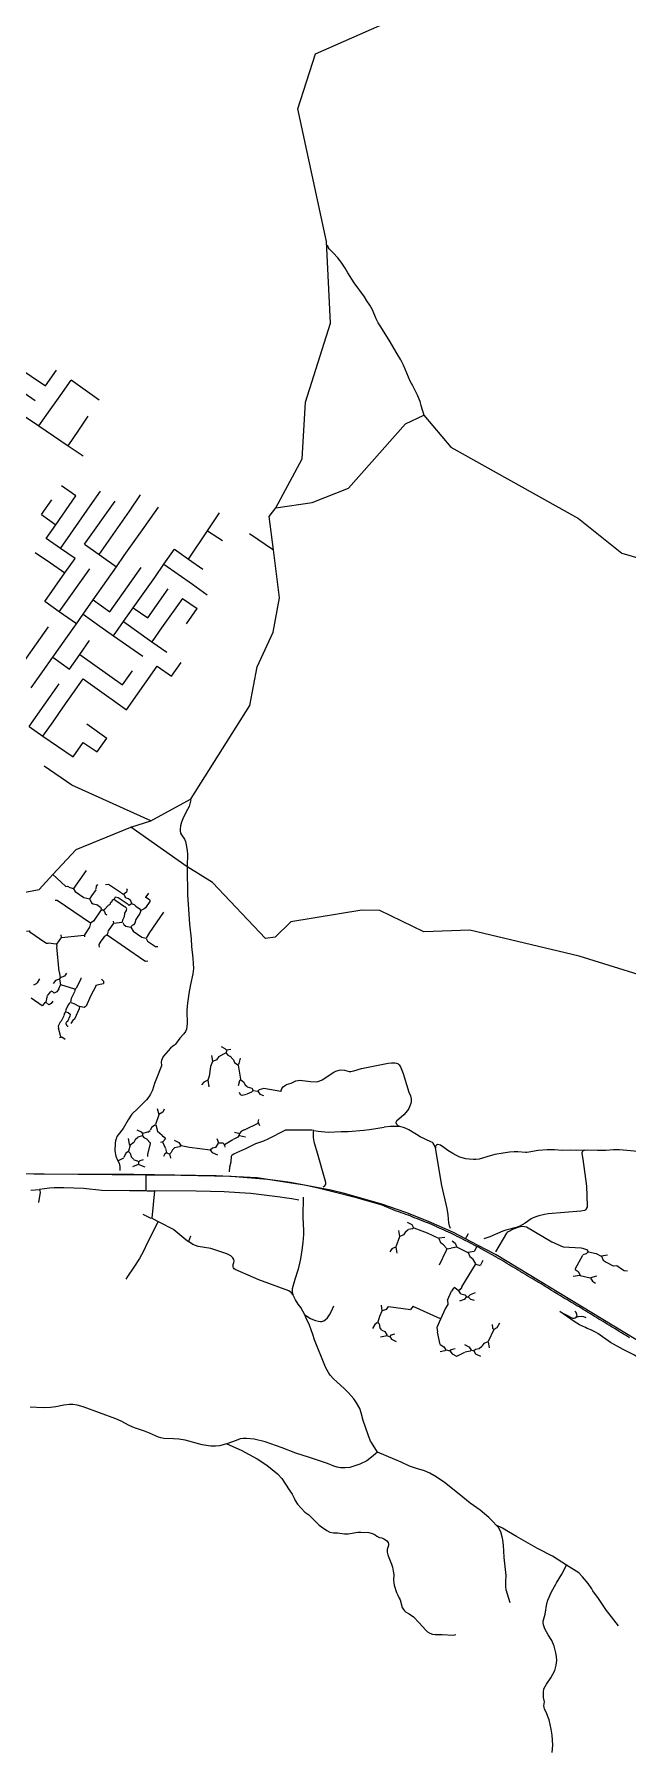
# Model space of a CAD drawing. Header units: metres. Extents: x 432891 to 477890, y 2556094 to 2581523.
# Drawn here: x 461989 to 464865, y 2564467 to 2572801 of the extents above; entities that cross this region are included whole.
import ezdxf

# ---------------------------------------------------------------- set-up
doc = ezdxf.new("R2010")
doc.units = ezdxf.units.M
for name, color, linetype in [('W10_MAIN_PIPE', 1, 'Continuous'), ('W10_PIPE_DN200', 8, 'Continuous'), ('W10_PIPE_DN250_400', 3, 'Continuous')]:
    doc.layers.add(name, color=color, linetype=linetype)

msp = doc.modelspace()

# ---------------------------------------------------------------- linework, layer by layer
at = {"layer": 'W10_MAIN_PIPE'}
for points in [[(464321.9, 2566814.3), (464321.3, 2566814.7), (464311, 2566820.9), (464300.7, 2566827.1), (464290.4, 2566833.3), (464280.2, 2566839.4), (464269.9, 2566845.6), (464259.6, 2566851.8), (464249.3, 2566858), (464239, 2566864.2), (464228.7, 2566870.4), (464223.4, 2566873.6), (464157.7, 2566909.4), (464152.7, 2566912.1), (464142, 2566917.7), (464131.4, 2566923.3), (464120.8, 2566928.9), (464110.2, 2566934.5), (464099.6, 2566940.1), (464088.9, 2566945.8), (464081.7, 2566949.4), (464071, 2566954.7), (464060.3, 2566960.1), (464049.6, 2566965.5), (464038.9, 2566970.9), (464028.1, 2566976.3), (464017.2, 2566981.8), (464008, 2566986), (463997.1, 2566990.9), (463986.2, 2566995.9), (463975.2, 2567000.9), (463964.3, 2567005.8), (463953.4, 2567010.8), (463942.4, 2567015.8), (463940.6, 2567016.6), (463929.7, 2567021.4), (463918.7, 2567026.2), (463907.7, 2567031.1), (463896.5, 2567036), (463895.9, 2567036.2), (463884.7, 2567040.5), (463873.5, 2567044.9), (463869.2, 2567046.5), (463858, 2567050.9), (463846.9, 2567055.2), (463835.9, 2567059.6), (463824.7, 2567064.1), (463813.6, 2567068.6), (463802.2, 2567073.1), (463800.9, 2567073.6), (463789.6, 2567077.6), (463786.7, 2567078.6), (463778.3, 2567081.6), (463767, 2567085.6), (463755.6, 2567089.6), (463744.3, 2567093.6), (463740.3, 2567095), (463728.9, 2567098.9), (463728.9, 2567098.9), (463676.1, 2567122.1), (463557, 2567156.1), (463429.3, 2567187.8), (463364.8, 2567204.4), (463299, 2567218.4), (463234.8, 2567229.3), (463233.9, 2567229.6), (463069.5, 2567255.4), (462870.9, 2567265), (462470.8, 2567270.7), (462382.5, 2567271.2), (461986.9, 2567272.9)], [(464507.2, 2566702.2), (464506.7, 2566702.5), (464496.5, 2566708.8), (464486.3, 2566715.1), (464476, 2566721.4), (464465.8, 2566727.6), (464455.6, 2566733.9), (464445.4, 2566740.2), (464435.1, 2566746.5), (464433.4, 2566747.5), (464423.1, 2566753.7), (464412.8, 2566759.8), (464402.6, 2566766), (464392.3, 2566772.1), (464382, 2566778.3), (464371.7, 2566784.5), (464369.6, 2566785.7), (464359.3, 2566791.9), (464349, 2566798), (464346.2, 2566799.7), (464345.7, 2566800), (464335.4, 2566806.2), (464331.6, 2566808.5), (464321.9, 2566814.3)], [(464710.9, 2566579.1), (464705.2, 2566582.6), (464695, 2566588.9), (464684.8, 2566595.1), (464674.5, 2566601.5), (464670.9, 2566603.6), (464660.6, 2566609.8), (464650.3, 2566616), (464640, 2566622.1), (464629.7, 2566628.3), (464619.4, 2566634.4), (464609.1, 2566640.6), (464598.8, 2566646.8), (464590.7, 2566651.7), (464580.4, 2566657.9), (464570.2, 2566664.1), (464559.9, 2566670.3), (464549.6, 2566676.5), (464539.3, 2566682.7), (464529.1, 2566688.9), (464518.8, 2566695.1), (464516.9, 2566696.2), (464507.2, 2566702.2)], [(464874.9, 2566479.2), (464864.6, 2566485.3), (464854.3, 2566491.5), (464845.1, 2566497.1), (464834.8, 2566503.3), (464824.6, 2566509.5), (464814.3, 2566515.7), (464804.1, 2566521.9), (464793.8, 2566528.1), (464787, 2566532.3), (464776.8, 2566538.6), (464766.6, 2566544.9), (464756.4, 2566551.2), (464746.1, 2566557.4), (464735.9, 2566563.7), (464725.7, 2566570), (464715.5, 2566576.3), (464710.9, 2566579.1)]]:
    msp.add_lwpolyline(points, dxfattribs=at)
at = {"layer": 'W10_PIPE_DN200'}
for points in [[(463160.5, 2570504.9), (463288, 2570742.7), (463303.7, 2571016.8), (463424.4, 2571399.2), (463405.3, 2571795.6), (463265.8, 2572439.4), (463352.1, 2572706.2), (463663.9, 2572843.7), (463865.8, 2572973.1), (463939.5, 2573135.2), (463879.8, 2573403.4), (463766.3, 2573654.1), (463711.2, 2573726), (463545.4, 2573821.3), (463402, 2574030.4), (463420.6, 2574112.5), (463600.8, 2574364.6), (463654.6, 2574548.8), (463575.6, 2574663.9)], [(463876.9, 2570958.2), (463868.5, 2570983.4), (463864.9, 2571001.1), (463859.6, 2571020.4), (463846.4, 2571051.3), (463824.1, 2571095.5), (463811.7, 2571118), (463779.4, 2571195.5), (463765.1, 2571221.7), (463748.7, 2571251.6), (463708.8, 2571318.3), (463666.2, 2571387.6), (463656.4, 2571401.4), (463646.3, 2571421.2), (463628.1, 2571464.6), (463616.2, 2571487.4), (463600.3, 2571508.8), (463588.9, 2571527), (463540.2, 2571596.3), (463509, 2571644.8), (463496.1, 2571667.5), (463476.7, 2571696.1), (463459.8, 2571716.5), (463437.1, 2571741.6), (463418.8, 2571760.1), (463413.2, 2571768.1), (463410.1, 2571778.9)], [(461830.8, 2571239.4), (462043.9, 2571096.1)], [(461783.1, 2571170.1), (461993.8, 2571024.5)], [(462043.9, 2571096.1), (462097.4, 2571172.7)], [(462114.1, 2571047.8), (462167.4, 2571123.1)], [(462303.8, 2571026.4), (462167.4, 2571123.1)], [(462066.2, 2570980.1), (462114.1, 2571047.8)], [(462010.7, 2570901.8), (462066.2, 2570980.1)], [(463878.1, 2570954.4), (463876.9, 2570958.2)], [(461941, 2570949), (462010.7, 2570901.8)], [(462010.7, 2570901.8), (462152.6, 2570805.6)], [(462152.6, 2570805.6), (462204.2, 2570881)], [(462204.2, 2570881), (462250.9, 2570949.1)], [(463160.5, 2570504.9), (463335.7, 2570530.5), (463512.3, 2570599.1), (463788.5, 2570911.1), (463878.1, 2570954.4)], [(463878.1, 2570954.4), (464007.6, 2570798.4), (464626.7, 2570453.1), (464837, 2570284.8), (464975.9, 2570243.5), (465037.5, 2570324.9), (465110.7, 2570332.9)], [(462152.6, 2570805.6), (462225.2, 2570756.4)], [(462023.4, 2570472.6), (462073.3, 2570543.9)], [(462093.6, 2570422.6), (462191, 2570562.5)], [(462191, 2570562.5), (462120.7, 2570611.6)], [(462260.3, 2570514.2), (462310.3, 2570585.7)], [(462449.8, 2570488.9), (462504.3, 2570567.2)], [(462023.4, 2570472.6), (462093.6, 2570422.6)], [(462163.8, 2570376), (462260.3, 2570514.2)], [(462232.7, 2570327.3), (462380.8, 2570536.7)], [(462302.9, 2570277.7), (462449.8, 2570488.9)], [(462521, 2570408.6), (462591.2, 2570508.3)], [(462828.6, 2570393.1), (462886.7, 2570480.5)], [(463147.9, 2570301.2), (463127, 2570462.6), (463160.5, 2570504.9)], [(462047.2, 2570355.8), (462093.6, 2570422.6)], [(462116.1, 2570307.8), (462163.8, 2570376)], [(462425.3, 2570272.5), (462521, 2570408.6)], [(462736.9, 2570255.3), (462828.6, 2570393.1)], [(462828.6, 2570393.1), (462901.7, 2570345.1)], [(463032.6, 2570380.3), (463147.9, 2570301.2)], [(462116.1, 2570307.8), (462047.2, 2570355.8)], [(462186.6, 2570258.6), (462116.1, 2570307.8)], [(462232.7, 2570327.3), (462302.9, 2570277.7)], [(462617.6, 2570230.9), (462668.8, 2570303.7)], [(462668.8, 2570303.7), (462736.9, 2570255.3)], [(462745.5, 2569092), (462748.8, 2569093.8), (463033.7, 2569545.5), (463069.9, 2569733.8), (463146.4, 2569900.6), (463178.2, 2570067.6), (463147.9, 2570301.2)], [(461993.2, 2570288.4), (462067.9, 2570237.1)], [(462067.9, 2570237.1), (462137.8, 2570189.2)], [(462109.3, 2570000.5), (462258.1, 2570208.8)], [(462137.8, 2570189.2), (462186.6, 2570258.6)], [(462302.9, 2570277.7), (462387.1, 2570218.2)], [(462340.2, 2570151.5), (462387.1, 2570218.2)], [(462355.6, 2570000.1), (462506.5, 2570214.6)], [(462387.1, 2570218.2), (462425.3, 2570272.5)], [(462572.8, 2570167.2), (462617.6, 2570230.9)], [(462617.6, 2570230.9), (462686.7, 2570182)], [(462736.9, 2570255.3), (462805.8, 2570206.4)], [(462039.6, 2570049.4), (462137.8, 2570189.2)], [(462274.4, 2570058.1), (462340.2, 2570151.5)], [(462468.9, 2570019.5), (462572.8, 2570167.2)], [(462686.7, 2570182), (462755.4, 2570133.4)], [(462755.4, 2570133.4), (462826.4, 2570083.1)], [(462109.3, 2570000.5), (462039.6, 2570049.4)], [(462225.3, 2569988.3), (462274.4, 2570058.1)], [(462274.4, 2570058.1), (462355.6, 2570000.1)], [(462538.7, 2569970.3), (462637.3, 2570111.4)], [(462707.2, 2570064), (462606.4, 2569922.7)], [(462707.2, 2570064), (462779, 2570015.4)], [(462192.8, 2569942.1), (462109.3, 2570000.5)], [(462225.3, 2569988.3), (462307, 2569931.1)], [(462421.9, 2569952.7), (462468.9, 2570019.5)], [(462468.9, 2570019.5), (462538.7, 2569970.3)], [(462727.5, 2569941.7), (462779, 2570015.4)], [(461892, 2569690.5), (462058, 2569926.9)], [(462307, 2569931.1), (462373.7, 2569884.3)], [(462373.7, 2569884.3), (462421.9, 2569952.7)], [(462373.7, 2569884.3), (462514.8, 2569785.5)], [(462421.9, 2569952.7), (462558.4, 2569855.2)], [(462606.4, 2569922.7), (462558.4, 2569855.2)], [(462159.8, 2569721.8), (462210, 2569793.3)], [(462210, 2569793.3), (462257.2, 2569860.4)], [(462210, 2569793.3), (462417.1, 2569645.9)], [(462558.4, 2569855.2), (462630.8, 2569803.5)], [(462078.6, 2569779.8), (462159.8, 2569721.8)], [(462417.1, 2569645.9), (462464.6, 2569713.8)], [(462436.6, 2569524), (462585.1, 2569736.2)], [(462585.1, 2569736.2), (462654.2, 2569687.8)], [(462654.2, 2569687.8), (462700.2, 2569753.9)], [(461963.6, 2569443), (462110.2, 2569651.3)], [(462176.5, 2569603.9), (462226.1, 2569674.4)], [(462226.1, 2569674.4), (462338.5, 2569594.1)], [(462129.2, 2569536.8), (462176.5, 2569603.9)], [(462338.5, 2569594.1), (462366.7, 2569574)], [(462366.7, 2569574), (462436.6, 2569524)], [(462030.8, 2569396.9), (462079.9, 2569466.6)], [(462079.9, 2569466.6), (462129.2, 2569536.8)], [(462243.5, 2569456.4), (462341.3, 2569387.7)], [(461963.6, 2569443), (462030.8, 2569396.9)], [(462030.8, 2569396.9), (462102.1, 2569347.9)], [(462225.7, 2569366.8), (462294, 2569320.1), (462341.3, 2569387.7)], [(462102.1, 2569347.9), (462177, 2569296.5), (462225.7, 2569366.8)], [(462554.1, 2568986.6), (462171.5, 2569158.6), (462036.5, 2569252)], [(462554.1, 2568986.6), (462745.5, 2569092)], [(462747.4, 2569088.5), (462739, 2569055.4), (462723.8, 2569026.2), (462709.7, 2568996.4), (462703.3, 2568979.8), (462697.8, 2568962), (462695.4, 2568945.1), (462695.5, 2568937.1), (462698.5, 2568926.2), (462702.2, 2568917.8), (462716.4, 2568897.2), (462721.5, 2568886.5), (462725.9, 2568870.5), (462729.9, 2568842.7), (462731.2, 2568823.4), (462730.7, 2568768.3)], [(462745.5, 2569092), (462747.4, 2569088.5)], [(462457.1, 2568955.2), (462554.1, 2568986.6)], [(462078.8, 2568725.4), (462140, 2568668.8)], [(462239.7, 2568746.1), (462179.7, 2568658.1)], [(462730.7, 2568758.7), (462731.5, 2568625.7), (462734.2, 2568581.3), (462741.9, 2568484.7), (462748.8, 2568413.8), (462751.4, 2568376.4), (462757.5, 2568319.9), (462759.5, 2568294.6), (462760.2, 2568269.4), (462759.8, 2568257.5), (462757.5, 2568243.8), (462745.8, 2568192.7), (462737.5, 2568148.7), (462729.3, 2568088.4), (462728.5, 2568065.1), (462729.9, 2568003.5), (462729, 2567988.7), (462726.3, 2567975.5), (462722.3, 2567965.2), (462714.4, 2567953.3), (462694.8, 2567932), (462672.9, 2567902.4), (462668.6, 2567898.4), (462660.6, 2567893.9), (462649.8, 2567883.8), (462615.9, 2567845.2), (462612.6, 2567839.6), (462605.7, 2567824), (462604.4, 2567817.7), (462605.4, 2567797.2), (462577.9, 2567728.3), (462571.7, 2567712.5), (462561.6, 2567680), (462551.6, 2567660.4), (462543.6, 2567647.6), (462533.2, 2567632.8), (462486.7, 2567586.6), (462466.9, 2567569), (462462.1, 2567563.6), (462443.7, 2567536.1), (462420, 2567494.1), (462395.9, 2567463.8), (462389.9, 2567455.5), (462387.3, 2567449.5), (462382.6, 2567434.2), (462381, 2567422.3), (462380, 2567386.3), (462384.5, 2567359.5), (462391.8, 2567340.4), (462393.7, 2567336.8)], [(462732.8, 2568762.1), (462730.7, 2568758.7)], [(462140.7, 2568668.1), (462150.7, 2568669.1), (462160.7, 2568662.1), (462178.7, 2568658.1)], [(462179.7, 2568657.1), (462187.7, 2568643.1), (462228.7, 2568615.1), (462257.7, 2568608.1)], [(462286.7, 2568652.1), (462265.7, 2568623.1), (462258.7, 2568609.1)], [(462294.7, 2568678.1), (462289.7, 2568670.1), (462286.7, 2568654.1)], [(462334.7, 2568678.1), (462348.7, 2568679.1), (462411.7, 2568637.1)], [(462412.7, 2568636.1), (462416.7, 2568632.1), (462422.7, 2568631.1)], [(462439.7, 2568653.1), (462435.7, 2568640.1), (462423.7, 2568631.1)], [(462423.7, 2568630.1), (462429.7, 2568616.1), (462433.7, 2568612.1), (462444.7, 2568609.1)], [(462436.7, 2568656.1), (462439.7, 2568653.1)], [(462542.7, 2568636.1), (462529.7, 2568617.1)], [(462089.7, 2568601.1), (462099.7, 2568601.1), (462260.7, 2568491.1)], [(462258.7, 2568607.1), (462266.7, 2568589.1), (462273.7, 2568584.1), (462290.7, 2568580.1)], [(462313.7, 2568555.1), (462276.7, 2568499.1), (462262.7, 2568491.1)], [(462292.7, 2568580.1), (462309.7, 2568567.1), (462314.7, 2568556.1)], [(462315.7, 2568555.1), (462320.7, 2568555.1)], [(462321.7, 2568554.1), (462324.6, 2568551.1)], [(462324.6, 2568551.1), (462329.7, 2568546.1), (462332.7, 2568537.1), (462340.7, 2568530.1)], [(462325.3, 2568551.8), (462330.9, 2568557.4)], [(462353.7, 2568578.1), (462346.7, 2568575.1), (462331.7, 2568558.1)], [(462362.7, 2568591.1), (462356.7, 2568587.1), (462354.7, 2568579.1)], [(462376.7, 2568607.1), (462365.7, 2568600.1), (462363.7, 2568592.1)], [(462380.7, 2568616.1), (462376.7, 2568607.1)], [(462376.7, 2568607.1), (462383.7, 2568599.1), (462425.7, 2568570.1), (462428.7, 2568570.1), (462436.7, 2568562.1)], [(462381.7, 2568617.1), (462395.7, 2568615.1), (462438.7, 2568586.1), (462448.7, 2568576.1)], [(462436.7, 2568561.1), (462434.7, 2568551.1), (462426.7, 2568539.1), (462424.7, 2568521.1), (462416.7, 2568505.1), (462415.7, 2568496.1)], [(462445.7, 2568609.1), (462453.7, 2568603.1), (462461.7, 2568584.1)], [(462460.7, 2568583.1), (462449.7, 2568576.1)], [(462462.7, 2568583.1), (462473.7, 2568581.1), (462480.7, 2568572.1), (462497.7, 2568561.1), (462504.7, 2568552.1)], [(462504.7, 2568552.1), (462500.7, 2568537.1), (462480.7, 2568508.1)], [(462548.7, 2568603.1), (462548.7, 2568595.1), (462527.7, 2568564.1), (462521.7, 2568559.1), (462504.7, 2568552.1)], [(462530.5, 2568614.5), (462529.7, 2568617.1)], [(462547.8, 2568603.6), (462530.5, 2568614.5)], [(462615.7, 2568543.1), (462547.7, 2568445.1), (462530.7, 2568417.1)], [(462261.7, 2568490.1), (462256.7, 2568470.1), (462231.7, 2568434.1), (462231.9, 2568431.3)], [(462373.7, 2568490.1), (462346.7, 2568452.1), (462342.7, 2568434.1)], [(462371.7, 2568500.1), (462373.7, 2568490.1)], [(462374.7, 2568490.2), (462413.7, 2568495)], [(462415.7, 2568496.1), (462413.7, 2568495)], [(462418.7, 2568493.1), (462422.7, 2568483.1), (462432.7, 2568475.1), (462456.7, 2568471.1)], [(462458.7, 2568474.1), (462457.7, 2568471.1)], [(462457.7, 2568471.1), (462467.7, 2568451.1), (462509.7, 2568422.1), (462529.7, 2568417.1)], [(462480.7, 2568507.1), (462476.7, 2568490.1), (462469.7, 2568481.1), (462463.7, 2568479.1), (462458.7, 2568474.1)], [(461950.7, 2568451.1), (461963.7, 2568452.1), (461966.7, 2568448.1), (462039.7, 2568398.1), (462048.7, 2568393.1), (462056.7, 2568393.1)], [(462095.7, 2568388.2), (462057.7, 2568393)], [(462119.7, 2568421.1), (462096.7, 2568388.1)], [(462096.7, 2568388.1), (462097.7, 2568376.1)], [(462109.5, 2568255.1), (462097.7, 2568375.1)], [(462117.7, 2568434.1), (462119.7, 2568421.1)], [(462120.7, 2568421.1), (462230.9, 2568431.2)], [(462231.9, 2568431.3), (462232.7, 2568423.1)], [(462341.7, 2568433.1), (462327.7, 2568424.1), (462311.7, 2568402.1), (462301.7, 2568386.1), (462303.7, 2568374.1)], [(462342.7, 2568433.1), (462520.7, 2568311.1), (462528.7, 2568306.1), (462539.7, 2568307.1)], [(462530.7, 2568416.1), (462537.7, 2568403.1), (462561.7, 2568386.1), (462576.7, 2568376.1), (462587.7, 2568377.1)], [(462014.7, 2568220.1), (462003.7, 2568201.1), (461998.7, 2568196.1), (461984.7, 2568189.1)], [(462110.7, 2568219.1), (462091.7, 2568211.1), (462080.7, 2568197.1)], [(462109.7, 2568254.1), (462113.7, 2568226.1)], [(462113.7, 2568224.1), (462111.7, 2568220.1)], [(462111.7, 2568218.1), (462116.7, 2568191.1)], [(462144.7, 2568247.1), (462134.7, 2568233.1), (462114.7, 2568225.1)], [(462214.7, 2568224.1), (462214.7, 2568219.1), (462192.7, 2568174.1), (462186.7, 2568169.1)], [(462314.7, 2568219.1), (462323.7, 2568208.1), (462324.7, 2568198.1)], [(462026.9, 2568089.7), (461974.5, 2568126.5)], [(462045.9, 2568107.1), (462052.5, 2568139.1)], [(462074.7, 2568160.1), (462063.7, 2568154.1), (462052.7, 2568140.1)], [(462075.7, 2568160.1), (462084.7, 2568151.1)], [(462107.7, 2568171.1), (462097.7, 2568157.1), (462085.7, 2568151.1)], [(462108.1, 2568172), (462116.3, 2568190.2)], [(462185.7, 2568169.4), (462117.6, 2568190.8)], [(462183.7, 2568157.1), (462167.7, 2568124.1), (462164.7, 2568106.1)], [(462186.7, 2568169.1), (462183.7, 2568159.1)], [(462286.7, 2568189.1), (462286.7, 2568184.1), (462261.7, 2568136.1), (462239.7, 2568087.1), (462230.7, 2568081.1), (462208.7, 2568086.1)], [(462287.6, 2568189.3), (462322.7, 2568196.9)], [(462322.7, 2568196.9), (462324.7, 2568198.1)], [(462045.7, 2568106.1), (462037.7, 2568102.1), (462027.7, 2568089.1)], [(462045.7, 2568106.1), (462059.7, 2568094.1)], [(462078.7, 2568112.1), (462070.7, 2568100.1), (462060.7, 2568094.1)], [(462132.7, 2568041.1), (462119.7, 2568014.1), (462113.7, 2568010.1), (462104.7, 2567991.1), (462106.7, 2567981.1)], [(462139.7, 2568059.1), (462134.7, 2568054.1), (462132.7, 2568042.1)], [(462163.7, 2568105.1), (462157.7, 2568101.1), (462151.7, 2568090.1), (462142.7, 2568070.1), (462140.7, 2568060.1)], [(462141.7, 2568059.1), (462153.7, 2568056.1), (462162.7, 2568049.1)], [(462162.7, 2568048.1), (462161.7, 2568038.1), (462149.7, 2568013.1), (462143.7, 2568009.1), (462142.7, 2568004.1), (462144.7, 2567995.1), (462149.7, 2567990.1), (462152.7, 2567990.1)], [(462165.7, 2568105.1), (462180.7, 2568100.1), (462207.7, 2568086.1)], [(462207.7, 2568085.1), (462206.7, 2568074.1), (462183.7, 2568025.1), (462177.7, 2568021.1), (462166.7, 2568004.1)], [(462118.4, 2567938.2), (462107, 2567980.1)], [(462110.7, 2567935.1), (462118.6, 2567937.3)], [(462118.6, 2567937.3), (462121.7, 2567938.1), (462138.7, 2567928.1)], [(462894.3, 2567891.8), (462913.3, 2567882.8), (462921.3, 2567873.8)], [(462921.3, 2567872.8), (462919.3, 2567861.8)], [(462942.3, 2567877.8), (462922.3, 2567873.8)], [(462853.3, 2567818.8), (462843.3, 2567794.8), (462837.3, 2567747.8), (462830.3, 2567727.8)], [(462848.3, 2567848.8), (462853.3, 2567820.8)], [(462883.3, 2567842.8), (462872.3, 2567827.8), (462854.3, 2567819.8)], [(462884.2, 2567843.2), (462917.4, 2567860.3)], [(462919.3, 2567859.8), (462917.4, 2567860.3)], [(462919.3, 2567859.8), (462927.3, 2567849.8), (462937.3, 2567844.8)], [(462951.5, 2567830.5), (462938, 2567844.1)], [(462952.3, 2567829.8), (462959.3, 2567814.8), (462976.3, 2567802.8)], [(462986.3, 2567835.8), (462980.3, 2567808.8), (462977.3, 2567803.8)], [(462977.3, 2567801.8), (462989.3, 2567732.8)], [(463184.9, 2567673.8), (463189, 2567688.8), (463194.7, 2567695.8), (463201.7, 2567701.5), (463212, 2567707.2), (463233.5, 2567714.5), (463257.5, 2567724.5), (463267.9, 2567727), (463276, 2567727.9), (463288.9, 2567727), (463328.6, 2567721.8), (463356.5, 2567720.9), (463365.2, 2567722.3), (463384.1, 2567730.6), (463441.5, 2567767.9), (463451.3, 2567772.2), (463466.6, 2567777.4), (463475.3, 2567778), (463492.2, 2567777.1), (463514.6, 2567770.5), (463523.2, 2567770.5), (463529.4, 2567771.6), (463537.9, 2567773.2), (463574.9, 2567784.4), (463704.4, 2567811.4), (463721.2, 2567812.8), (463736, 2567812.9), (463745.3, 2567811.6), (463749.4, 2567809.7), (463752.6, 2567807.1), (463757.7, 2567802.5), (463764.1, 2567792.7), (463777.6, 2567761.3), (463781.9, 2567745.3), (463804.8, 2567669.7), (463812.2, 2567652.2), (463815.2, 2567637.7), (463815.3, 2567626.1), (463813.8, 2567615.9), (463804.4, 2567591.3), (463797.9, 2567581), (463779.8, 2567560.4), (463744.7, 2567530.4)], [(462830.3, 2567727.8), (462810.3, 2567718.8), (462800.3, 2567705.8)], [(462830.3, 2567727.8), (462835.3, 2567696.8)], [(462988.3, 2567731.8), (462983.3, 2567725.8), (462977.3, 2567700.8)], [(462989.3, 2567731.8), (463005.3, 2567718.8), (463011.3, 2567704.8)], [(462982.3, 2567669.8), (462987.3, 2567658.8), (462995.3, 2567655.8)], [(462996.2, 2567656), (463018.3, 2567660.6)], [(463020.5, 2567696.5), (463012, 2567704.1)], [(463050.3, 2567678.8), (463041.3, 2567669.8), (463019.3, 2567660.8)], [(463021.3, 2567695.8), (463043.3, 2567689.8), (463050.3, 2567678.8)], [(463050.3, 2567678.8), (463071.3, 2567675.8)], [(463101.3, 2567687.8), (463079.3, 2567681.8), (463072.3, 2567675.8)], [(463072.3, 2567674.8), (463082.3, 2567660.8), (463099.3, 2567653.8)], [(463184.9, 2567673.8), (463102.3, 2567687.6)], [(462592.3, 2567560.8), (462577.3, 2567512.8)], [(462585.3, 2567591.8), (462592.3, 2567561.8)], [(462619.3, 2567587.8), (462611.3, 2567573.8), (462593.3, 2567561.8)], [(462485.3, 2567487.8), (462507.3, 2567477.8), (462514.3, 2567469.8)], [(462512.3, 2567458.8), (462491.3, 2567452.8)], [(462514.3, 2567469.8), (462513.3, 2567459.8)], [(462538.3, 2567475.8), (462514.3, 2567469.8)], [(462514.3, 2567458.8), (462520.3, 2567449.8), (462536.3, 2567441.8)], [(462539.1, 2567476.4), (462550.5, 2567485.1)], [(462576.3, 2567511.8), (462559.3, 2567500.8), (462551.3, 2567485.8)], [(462578.3, 2567511.8), (462586.3, 2567480.8)], [(462608.5, 2567460.4), (462587, 2567480.1)], [(462609.3, 2567459.8), (462619.3, 2567452.8), (462625.3, 2567443.8)], [(462945, 2567359.1), (462946.4, 2567362.7), (462949, 2567366.3), (462955.7, 2567371.5), (463014.5, 2567396.5), (463049.2, 2567414.5), (463063.7, 2567421.1), (463101.8, 2567434.1), (463123.2, 2567443.8), (463205.1, 2567486.6)], [(462981.3, 2567459.8), (462975.3, 2567451.8), (462952.3, 2567440.8)], [(462960.3, 2567475.8), (462978.3, 2567471.8), (462982.3, 2567467.8)], [(462983.3, 2567460.8), (462981.3, 2567459.8)], [(463006.3, 2567487.8), (462993.3, 2567481.8), (462982.3, 2567467.8)], [(462982.3, 2567467.8), (462982.3, 2567461.8)], [(462983.3, 2567460.8), (463013.3, 2567453.8)], [(463007.2, 2567488.2), (463074.5, 2567519.9)], [(463076.3, 2567537.8), (463073.3, 2567524.8), (463075.4, 2567520.3)], [(463075.4, 2567520.3), (463081.3, 2567507.8)], [(463344.4, 2567484.3), (463335, 2567485.8), (463305.5, 2567486.7), (463205.1, 2567486.6)], [(463388.7, 2567211.4), (463395.1, 2567214.7), (463400.7, 2567220.4), (463402.1, 2567224.1), (463402.1, 2567232.8), (463359.4, 2567386), (463347.5, 2567423.4), (463345.5, 2567430.3), (463342.2, 2567449.9), (463341.7, 2567457.9), (463342.6, 2567476.6), (463344.4, 2567484.3)], [(463344.4, 2567484.3), (463365.8, 2567480.9), (463413, 2567476.6), (463476.8, 2567478.9), (463510.6, 2567479.7), (463587, 2567485.8), (463614, 2567488.8), (463684.8, 2567500.1)], [(463761.3, 2567503.5), (463716.2, 2567504.3), (463684.8, 2567500.1)], [(463761.3, 2567503.5), (463753, 2567506.7), (463746.8, 2567513.1), (463743.8, 2567521.5), (463744.7, 2567530.4)], [(463933.8, 2567400.4), (463927.4, 2567415.5), (463922, 2567423.1), (463919.1, 2567425.8), (463912, 2567429.8), (463860.3, 2567453.5), (463841.2, 2567464.4), (463804.8, 2567488.1), (463783.5, 2567497.1), (463761.3, 2567503.5)], [(462445.3, 2567382.8), (462433.3, 2567373.8), (462423.3, 2567352.8)], [(462443.3, 2567445.8), (462449.3, 2567417.8), (462452.3, 2567413.8)], [(462453.3, 2567412.8), (462446.3, 2567383.8)], [(462446.3, 2567382.8), (462454.3, 2567373.8), (462458.3, 2567357.8)], [(462477.3, 2567439.8), (462471.3, 2567426.8), (462454.3, 2567413.8)], [(462478, 2567440.5), (462490.5, 2567452.1)], [(462536.9, 2567441), (462549.6, 2567426.5)], [(462550.3, 2567425.8), (462551.3, 2567421.8), (462538.3, 2567367.8), (462538.3, 2567358.8)], [(462611.3, 2567428.8), (462601.3, 2567426.8)], [(462625.3, 2567443.8), (462611.3, 2567428.8)], [(462624.9, 2567398.7), (462611.7, 2567427.9)], [(462629.3, 2567376.8), (462621.3, 2567370.8), (462615.3, 2567357.8)], [(462625.3, 2567397.8), (462629.3, 2567377.8)], [(462630.3, 2567376.8), (462643.3, 2567371.8)], [(462658.3, 2567389.8), (462652.3, 2567377.8), (462645.3, 2567371.8)], [(462659, 2567390.5), (462668.6, 2567400.1)], [(462667.3, 2567436.8), (462689.3, 2567425.8), (462699.3, 2567411.8)], [(462698.3, 2567410.8), (462692.3, 2567405.8), (462669.3, 2567400.8)], [(462700.3, 2567410.8), (462741.3, 2567402.8), (462841.3, 2567389.8)], [(462842.3, 2567388.8), (462851.3, 2567377.8), (462876.3, 2567366.8)], [(462868.3, 2567401.8), (462853.3, 2567398.8), (462843.3, 2567389.8)], [(462868.8, 2567402.6), (462881.7, 2567422.9)], [(462873.3, 2567444.8), (462882.3, 2567424.8)], [(462883.3, 2567424.8), (462905.3, 2567423.8)], [(462905.3, 2567423.8), (462910.2, 2567415.5)], [(462910.2, 2567415.5), (462911.3, 2567413.8), (462913.3, 2567403.8)], [(462911.1, 2567416.1), (462951.4, 2567440.3)], [(464658.2, 2567389.3), (464617.8, 2567387.6), (464586.7, 2567388.5), (464547.4, 2567387.3), (464510.2, 2567390.3), (464475.7, 2567390.9), (464431.8, 2567387.2), (464386.7, 2567378.8), (464376, 2567377.7), (464369.4, 2567377.6), (464332.3, 2567380.4), (464314.5, 2567380.2), (464292.1, 2567378.5), (464261.4, 2567374.4), (464222.2, 2567367.3), (464198.1, 2567361.8), (464146, 2567345.2), (464129.2, 2567343.4), (464117.4, 2567343.4), (464097.1, 2567344.8), (464080.3, 2567346.9), (464051.8, 2567355.4), (464032.8, 2567364.2), (464018.1, 2567372.7), (463994, 2567387.6), (463974.9, 2567401.6), (463957.4, 2567412.7), (463951.1, 2567415.5), (463943.8, 2567415.8), (463938, 2567413.1), (463934.3, 2567408.3), (463933.8, 2567400.4)], [(464006.4, 2567008.9), (464002.3, 2567021.4), (463998.3, 2567037.2), (463995.4, 2567075.7), (463990, 2567106.7), (463965.1, 2567217.4), (463933.8, 2567400.4)], [(464658.2, 2567389.3), (464653.6, 2567387.9), (464650.2, 2567385.8), (464645.5, 2567380.4), (464643.6, 2567375.8), (464643.3, 2567372.8), (464647.8, 2567346.1), (464665.5, 2567213.9), (464669.1, 2567118.9), (464668.3, 2567112.4), (464666.6, 2567107.7), (464662, 2567100.2), (464655.8, 2567096.7), (464637.8, 2567093), (464480.5, 2567080.9), (464461.5, 2567077.7), (464434.3, 2567070.7), (464415.7, 2567064.5), (464404.7, 2567059.7), (464397.5, 2567055.6), (464368.9, 2567034.6), (464338.9, 2567018.9)], [(464658.2, 2567389.3), (464668.5, 2567390.5), (464718.6, 2567388.3), (464759.1, 2567388.4), (464796.7, 2567392.8), (464825.9, 2567392.5), (464984.7, 2567378)], [(462393.7, 2567336.8), (462422.4, 2567352.3)], [(462393.7, 2567336.8), (462399.7, 2567325.6), (462402.6, 2567317.9), (462403.4, 2567310.1), (462403.5, 2567291.1)], [(462471.6, 2567343.5), (462458.9, 2567357)], [(462493.3, 2567318.8), (462465.3, 2567308.8)], [(462472.3, 2567342.8), (462489.3, 2567337.8), (462494.3, 2567332.8)], [(462494.3, 2567331.8), (462494.3, 2567319.8)], [(462517.3, 2567342.8), (462500.3, 2567337.8), (462495.3, 2567332.8)], [(462495.3, 2567318.8), (462524.3, 2567307.8)], [(462644.3, 2567370.8), (462649.3, 2567349.8)], [(462935, 2567283.9), (462936.4, 2567307.4), (462943.3, 2567331.9), (462945, 2567359.1)], [(462527.1, 2567191.3), (462450.6, 2567191.3), (462315.7, 2567194), (462226.8, 2567202.7), (462180.8, 2567205.4), (462132.9, 2567206.4), (462107.4, 2567206.1), (462085, 2567205.9), (462062.7, 2567204.3), (462014.9, 2567198.8)], [(462531.1, 2567191.3), (462531.9, 2567268.1)], [(463159, 2567241.4), (463119.2, 2567246.7), (462943.2, 2567261), (462619.2, 2567267.4), (462531.9, 2567268.1)], [(464079.4, 2566958.2), (464020.7, 2566989), (463899.5, 2567043.4), (463789.4, 2567086.1), (463674.5, 2567126.4), (463492.9, 2567178), (463426.2, 2567194.7), (463229.4, 2567231.9), (463159, 2567241.4)], [(464134, 2566922), (464131.4, 2566923.3), (464120.8, 2566928.9), (464110.2, 2566934.5), (464099.6, 2566940.1), (464088.9, 2566945.8), (464081.7, 2566949.4), (464071, 2566954.7), (464060.3, 2566960.1), (464049.6, 2566965.5), (464038.9, 2566970.9), (464028.1, 2566976.3), (464017.2, 2566981.8), (464008, 2566986), (463997.1, 2566990.9), (463986.2, 2566995.9), (463975.2, 2567000.9), (463964.3, 2567005.8), (463953.4, 2567010.8), (463942.4, 2567015.8), (463940.6, 2567016.6), (463929.7, 2567021.4), (463918.7, 2567026.2), (463907.7, 2567031.1), (463896.5, 2567036), (463895.9, 2567036.2), (463884.7, 2567040.5), (463873.5, 2567044.9), (463869.2, 2567046.5), (463858, 2567050.9), (463846.9, 2567055.2), (463835.9, 2567059.6), (463824.7, 2567064.1), (463813.6, 2567068.6), (463802.2, 2567073.1), (463800.9, 2567073.6), (463789.6, 2567077.6), (463786.7, 2567078.6), (463778.3, 2567081.6), (463767, 2567085.6), (463755.6, 2567089.6), (463744.3, 2567093.6), (463740.3, 2567095), (463728.9, 2567098.9), (463728.9, 2567098.9), (463676.1, 2567122.1), (463557, 2567156.1), (463429.3, 2567187.8), (463364.8, 2567204.4), (463299, 2567218.4), (463234.8, 2567229.3), (463233.9, 2567229.6), (463159, 2567241.4)], [(461972, 2567195.6), (462014.9, 2567198.8)], [(462014.9, 2567198.8), (462017.1, 2567185), (462009.9, 2567135.7)], [(462531.1, 2567191.3), (462527.1, 2567191.3)], [(462535.1, 2567191.3), (462573.3, 2567191)], [(462561.1, 2567058.5), (462573.3, 2567191)], [(463271.1, 2567147.2), (463236.7, 2567152.7), (463202.3, 2567158.3), (463180.4, 2567161.7), (463116.9, 2567169.6), (463038.3, 2567178.1), (462983.9, 2567182), (462909.9, 2567186.6), (462843.2, 2567188.3), (462773.7, 2567189.5), (462573.3, 2567191)], [(463292.1, 2567161.2), (463290.3, 2567067.8), (463292.2, 2567026.8), (463294.1, 2567002), (463294.5, 2566979.3), (463291, 2566941.8), (463286.6, 2566904.2), (463279.7, 2566861.8), (463268.8, 2566811.8), (463252.7, 2566761.6), (463239.5, 2566715.7), (463239.8, 2566701.5), (463242.3, 2566689.7)], [(462590, 2567042.6), (462536.8, 2566938.4), (462517.9, 2566898.3), (462499, 2566863.1), (462471.8, 2566820.9), (462441.4, 2566775.8), (462432.1, 2566764.1)], [(462561.1, 2567058.5), (462556.3, 2567058.2), (462552.3, 2567059.1), (462517.3, 2567076.9)], [(462561.1, 2567058.5), (462562.1, 2567057.4), (462590, 2567042.6)], [(462590, 2567042.6), (462664.8, 2567003.7), (462675.8, 2566995.8), (462724, 2566955.1), (462737.1, 2566946)], [(463796.9, 2567039.9), (463818.9, 2567027.9), (463827.9, 2567012.9)], [(462746.1, 2566971.3), (462737.1, 2566946)], [(463759.9, 2566968.9), (463740.9, 2566919.9)], [(463753.9, 2566999.9), (463759.9, 2566970.9)], [(463787.9, 2566992.9), (463778.9, 2566978.9), (463760.9, 2566969.9)], [(463788.7, 2566993.6), (463802.1, 2567004.3)], [(463826.9, 2567011.9), (463821.9, 2567007.9), (463802.9, 2567004.9)], [(463828.9, 2567011.9), (463893.9, 2566987.9), (463948.9, 2566961.9)], [(463949.9, 2566960.9), (463957.9, 2566941.9), (463971.9, 2566930.9)], [(463978.9, 2566965.9), (463950.9, 2566961.9)], [(464079.4, 2566958.2), (464085.8, 2566970.6)], [(464137.1, 2566927.9), (464079.4, 2566958.2)], [(464085.8, 2566970.6), (464094.1, 2566984.9)], [(464338.9, 2567018.9), (464324.8, 2567013.9), (464275.1, 2567000.6), (464260.7, 2566996), (464197.3, 2566968.3), (464168.2, 2566959.1)], [(464225.7, 2566895.7), (464279.5, 2566986.1), (464285.3, 2566992.4), (464293.6, 2566998.4), (464304.1, 2567003.4), (464339.8, 2567016.6)], [(464339.8, 2567016.6), (464338.9, 2567018.9)], [(464339.8, 2567016.6), (464346.1, 2567018.9), (464355, 2567020.2), (464365.5, 2567019.5), (464375.8, 2567016.7), (464497.1, 2566945.1), (464552, 2566920.9)], [(463242.3, 2566689.7), (463235.8, 2566697.8), (463223.4, 2566707.4), (463077.4, 2566760.1), (462962.7, 2566809.9), (462957.9, 2566813.4), (462954.7, 2566818), (462953.3, 2566822.2), (462953.5, 2566833.9), (462956.4, 2566844.3), (462957.2, 2566851.2), (462955.9, 2566858), (462950.9, 2566867.4), (462945.7, 2566873.3), (462941.3, 2566876.3), (462921.9, 2566885.4), (462897.6, 2566895), (462844.4, 2566912.1), (462783.5, 2566921.5), (462770.4, 2566926.1), (462757.5, 2566931.7), (462737.1, 2566946)], [(463739.9, 2566918.9), (463721.9, 2566909.9), (463711.9, 2566895.9)], [(463740.9, 2566917.9), (463745.9, 2566889.9)], [(463987.5, 2566910.2), (463987.9, 2566907.9), (463985.9, 2566902.9), (463951.9, 2566830.9)], [(463986.2, 2566914.7), (463972.6, 2566930.2)], [(463986.9, 2566913.9), (463987.5, 2566910.2)], [(463988.5, 2566910.4), (464008.9, 2566913.8)], [(464036.9, 2566917.9), (464009.9, 2566913.9)], [(464014.9, 2566948.9), (464029.9, 2566937.9), (464037.9, 2566918.9)], [(464038.9, 2566917.9), (464090.9, 2566892.9)], [(464091.9, 2566891.9), (464099.9, 2566872.9), (464112.9, 2566862.9)], [(464120.9, 2566896.9), (464092.9, 2566892.9)], [(464134, 2566922), (464121.3, 2566897.8)], [(464321.9, 2566814.3), (464321.3, 2566814.7), (464311, 2566820.9), (464300.7, 2566827.1), (464290.4, 2566833.3), (464280.2, 2566839.4), (464269.9, 2566845.6), (464259.6, 2566851.8), (464249.3, 2566858), (464239, 2566864.2), (464228.7, 2566870.4), (464223.4, 2566873.6), (464157.7, 2566909.4), (464152.7, 2566912.1), (464142, 2566917.7), (464134, 2566922)], [(465280.1, 2566243.1), (465208.1, 2566286.6), (464227.4, 2566880.6), (464137.1, 2566927.9)], [(464552, 2566920.9), (464640.7, 2566915.4)], [(464611.2, 2566811.3), (464648.2, 2566880.5)], [(464641.7, 2566915.4), (464665.7, 2566907.4), (464674.7, 2566897.4)], [(464673.7, 2566896.4), (464663.7, 2566886.4), (464648.7, 2566881.4)], [(464675.7, 2566896.4), (464712.7, 2566887.4), (464737.7, 2566875.4)], [(464767.7, 2566880.4), (464738.7, 2566875.4)], [(464738.7, 2566874.4), (464746.7, 2566855.4), (464760.7, 2566845.4)], [(464061.5, 2566725.8), (464128.3, 2566834.1)], [(464113.4, 2566862.1), (464128.3, 2566837.8)], [(464129.9, 2566835.9), (464128.3, 2566834.1)], [(464129.9, 2566835.9), (464150.9, 2566829.9)], [(464162.9, 2566853.9), (464151.9, 2566830.9)], [(464507.2, 2566702.2), (464506.7, 2566702.5), (464496.5, 2566708.8), (464486.3, 2566715.1), (464476, 2566721.4), (464465.8, 2566727.6), (464455.6, 2566733.9), (464445.4, 2566740.2), (464435.1, 2566746.5), (464433.4, 2566747.5), (464423.1, 2566753.7), (464412.8, 2566759.8), (464402.6, 2566766), (464392.3, 2566772.1), (464382, 2566778.3), (464371.7, 2566784.5), (464369.6, 2566785.7), (464359.3, 2566791.9), (464349, 2566798), (464346.2, 2566799.7), (464345.7, 2566800), (464335.4, 2566806.2), (464331.6, 2566808.5), (464321.9, 2566814.3)], [(464610.7, 2566810.4), (464624.7, 2566800.4), (464634.7, 2566782.4)], [(464761.6, 2566845), (464795.8, 2566827.9)], [(464796.7, 2566827.4), (464813.7, 2566829.4), (464839.7, 2566809.4), (464848.7, 2566805.4), (464864.7, 2566803.4)], [(464026.9, 2566722.9), (464020.9, 2566718.9), (464011.9, 2566705.9)], [(464027.9, 2566722.9), (464045.9, 2566708.9)], [(464060.9, 2566724.9), (464052.9, 2566712.9), (464046.9, 2566708.9)], [(464056.4, 2566692.8), (464047.5, 2566707.1)], [(464633.7, 2566781.4), (464601.7, 2566776.4)], [(464635.7, 2566781.4), (464683.7, 2566769.4)], [(464684.7, 2566768.4), (464694.7, 2566753.4), (464708.7, 2566744.4)], [(464714.7, 2566777.4), (464685.7, 2566769.4)], [(463299.8, 2566590.6), (463281, 2566625.3), (463268.3, 2566642.3), (463255.6, 2566662.4), (463242.3, 2566689.7)], [(463299.8, 2566590.6), (463327.7, 2566572.5), (463338.9, 2566567.4), (463351.6, 2566563), (463367.5, 2566559.2), (463376.6, 2566557.7), (463383.4, 2566557.7), (463392, 2566561.5), (463399, 2566566), (463409.8, 2566575.5), (463419.8, 2566590.3), (463429.5, 2566607.9), (463441.6, 2566634.5)], [(463669.9, 2566637.9), (463673.9, 2566609.9)], [(463704.9, 2566630.9), (463694.9, 2566616.9), (463674.9, 2566608.9)], [(463705.9, 2566630.8), (463811.9, 2566616.1)], [(463824.9, 2566631.9), (463812.9, 2566615.9)], [(463958, 2566570.4), (463825.8, 2566631.5)], [(463991.9, 2566660.9), (463993.9, 2566639.9), (463982.9, 2566621.9), (463958.9, 2566570)], [(463992.3, 2566661.8), (464011.5, 2566705)], [(464084.9, 2566676.9), (464072.9, 2566664.9), (464050.9, 2566656.9)], [(464056.9, 2566691.9), (464075.9, 2566686.9), (464084.9, 2566677.9)], [(464085.9, 2566676.9), (464091.9, 2566676.9)], [(464126.9, 2566696.9), (464101.9, 2566687.9), (464092.9, 2566677.9)], [(464092.9, 2566676.9), (464102.9, 2566666.9), (464120.9, 2566661.9)], [(464710.9, 2566579.1), (464705.2, 2566582.6), (464695, 2566588.9), (464684.8, 2566595.1), (464674.5, 2566601.5), (464670.9, 2566603.6), (464660.6, 2566609.8), (464650.3, 2566616), (464640, 2566622.1), (464629.7, 2566628.3), (464619.4, 2566634.4), (464609.1, 2566640.6), (464598.8, 2566646.8), (464590.7, 2566651.7), (464580.4, 2566657.9), (464570.2, 2566664.1), (464559.9, 2566670.3), (464549.6, 2566676.5), (464539.3, 2566682.7), (464529.1, 2566688.9), (464518.8, 2566695.1), (464516.9, 2566696.2), (464507.2, 2566702.2)], [(463652.3, 2565925), (463623.2, 2565970.9), (463619.4, 2565978.1), (463606.7, 2566007.6), (463584, 2566078.6), (463574.2, 2566115), (463567.2, 2566136.6), (463551.7, 2566163.3), (463537.9, 2566182.4), (463512.4, 2566212.2), (463491.7, 2566232.5), (463439.6, 2566279.2), (463423.4, 2566297.2), (463415.3, 2566310.2), (463408.4, 2566321.6), (463400.7, 2566337), (463348.1, 2566468.9), (463339.9, 2566494.3), (463323.3, 2566539.9), (463307.7, 2566574.7), (463299.8, 2566590.6)], [(463652.9, 2566553.9), (463639.9, 2566543.9), (463628.9, 2566523.9)], [(463673.9, 2566607.9), (463661.9, 2566582.9), (463653.9, 2566554.9)], [(463653.9, 2566553.9), (463660.9, 2566545.9), (463663.9, 2566528.9)], [(463958.9, 2566570), (463939.9, 2566528.9), (463943.9, 2566507.9)], [(464208.9, 2566542.9), (464210.9, 2566524.9), (464215.9, 2566518.9)], [(464243.9, 2566549.9), (464231.9, 2566527.9), (464215.9, 2566518.9)], [(464949.7, 2566363), (464923.8, 2566377), (464895.1, 2566396.7), (464843.3, 2566422.7), (464782.4, 2566456.8), (464720.6, 2566500.2), (464710.1, 2566506.2), (464687.6, 2566517), (464668.9, 2566524.3), (464660.8, 2566528.7), (464632, 2566541.8), (464606.5, 2566557.9), (464536.3, 2566606.9)], [(464536.3, 2566606.9), (464597.9, 2566574.7), (464601.9, 2566573.9), (464606.6, 2566574.1), (464611.5, 2566575.8), (464615.7, 2566578.9)], [(464615.7, 2566578.9), (464620, 2566585.4), (464619.5, 2566592), (464616, 2566601.2), (464609.6, 2566608.8)], [(464615.7, 2566578.9), (464627.3, 2566582.7), (464639.5, 2566583.5), (464651.5, 2566581.5), (464662.6, 2566576.6)], [(463673.3, 2566516.7), (463664.5, 2566528.1)], [(463698.9, 2566488.9), (463666.9, 2566481.9)], [(463673.9, 2566515.9), (463687.9, 2566508.9), (463699.9, 2566489.9)], [(463700.9, 2566488.9), (463710.9, 2566485.9)], [(463734.9, 2566496.9), (463717.9, 2566491.9), (463711.9, 2566485.9)], [(463711.9, 2566484.9), (463720.9, 2566471.9), (463743.9, 2566460.9)], [(463955.7, 2566446.9), (463944.1, 2566506.9)], [(464187.9, 2566459.9), (464168.9, 2566451.9), (464158.9, 2566438.9)], [(464215.9, 2566518.9), (464188.9, 2566460.9)], [(464188.9, 2566459.9), (464193.9, 2566429.9)], [(463955.9, 2566445.9), (463973.9, 2566435.9), (463983.9, 2566420.9)], [(463983.9, 2566419.9), (463979.9, 2566415.9), (463955.9, 2566410.9)], [(463984.9, 2566419.9), (464003.9, 2566414.9)], [(464029.9, 2566424.9), (464009.9, 2566420.9), (464003.9, 2566414.9)], [(464003.9, 2566414.9), (464013.9, 2566400.9), (464035.9, 2566389.9)], [(464036.8, 2566390.3), (464076, 2566408.5)], [(464074.9, 2566445.9), (464095.9, 2566434.9), (464106.9, 2566419.9)], [(464106.9, 2566418.9), (464101.9, 2566413.9), (464076.9, 2566408.9)], [(464107.9, 2566418.9), (464118.9, 2566415.9)], [(464144.9, 2566425.9), (464127.9, 2566422.9), (464119.9, 2566415.9)], [(464119.9, 2566414.9), (464127.9, 2566401.9), (464151.9, 2566389.9)], [(464145.6, 2566426.6), (464158.2, 2566438.3)], [(462922.4, 2565965.2), (462915.7, 2565962.8), (462886.8, 2565955.5), (462867.3, 2565953.9), (462844.7, 2565954.1), (462813, 2565958), (462803.5, 2565960.4), (462720, 2565982), (462690, 2565987.9), (462664.3, 2565989.7), (462617.4, 2565990.8), (462603, 2565993), (462590.6, 2565996.9), (462548.2, 2566015.8), (462522.5, 2566026.2), (462475.5, 2566042.6), (462448.9, 2566053.7), (462409.9, 2566074.5), (462383.8, 2566085.7), (462226.5, 2566144.2), (462197.5, 2566152.5), (462176, 2566156.1), (462159.4, 2566155.2), (462132.4, 2566151.4), (462092.8, 2566144.4), (462066.9, 2566140.9), (462031.7, 2566139.3), (461969.7, 2566143)], [(463652.3, 2565925), (463624.4, 2565899.8), (463600.6, 2565881.4), (463567.3, 2565865.3), (463518.1, 2565849.8), (463496.6, 2565847.7), (463472.7, 2565848.8), (463456.7, 2565852.1), (463441.8, 2565856.7), (463410.9, 2565869.1), (463323.6, 2565898), (463256.9, 2565918.6), (463189.8, 2565945.4), (463108.5, 2565974.6), (463054.1, 2565987), (463017.8, 2565991), (463001, 2565990.4), (462987.6, 2565988.1), (462966.9, 2565981.6), (462922.4, 2565965.2)], [(462922.4, 2565965.2), (462991.2, 2565934.3), (463069.4, 2565892.6), (463117, 2565861.2), (463167.8, 2565819.2), (463189.2, 2565796.9), (463224.9, 2565741), (463239.6, 2565720.7), (463248.8, 2565701.7), (463253.5, 2565689.4), (463264.2, 2565671.5), (463300, 2565633.8), (463320.6, 2565620.3), (463352.7, 2565588.2), (463369.8, 2565569.9), (463381.3, 2565562.8), (463406.3, 2565544.1), (463421, 2565536.2), (463440, 2565532.2), (463458.7, 2565533), (463492.8, 2565528.3), (463509.8, 2565528.8), (463557.9, 2565535.8), (463572.2, 2565536.6), (463611.3, 2565534), (463622, 2565531.4), (463632.3, 2565527.5), (463640.9, 2565523), (463650, 2565516.7), (463662.8, 2565511), (463673.2, 2565508.2), (463683.2, 2565503.9), (463690.9, 2565499.4), (463698, 2565494.1), (463703.9, 2565486.9), (463706.2, 2565477.8), (463705.5, 2565471.6), (463699.6, 2565452.1), (463700.1, 2565439.7), (463703, 2565426.6), (463706.9, 2565413.7), (463720.5, 2565381.4), (463725.6, 2565366.6), (463729.4, 2565346.9), (463731.2, 2565330.4), (463730.3, 2565303), (463731.5, 2565290.7), (463733.8, 2565278.7), (463745.1, 2565244.2), (463751.3, 2565230), (463758.5, 2565216.4), (463761.9, 2565207.3), (463772.5, 2565171.6), (463778.6, 2565160.4), (463783.2, 2565155.1), (463788.6, 2565150.5), (463806.6, 2565140.7), (463826.5, 2565125.3), (463854.1, 2565096.8), (463886.4, 2565060.3), (463895.6, 2565052.6), (463906, 2565046.5), (463919, 2565041.8), (463932.7, 2565039.7), (463965.5, 2565040.5), (464018.9, 2565037.1), (464033.2, 2565039.5)], [(464228.5, 2565569.9), (464211.4, 2565588.2), (464191.8, 2565607.6), (464149.8, 2565642.5), (464101.5, 2565676.4), (464048.6, 2565720.5), (463977.5, 2565777.4), (463936.9, 2565805.1), (463907.2, 2565822.4), (463881.3, 2565833.1), (463842.1, 2565844.9), (463807.4, 2565857.1), (463767.3, 2565875.4), (463736.6, 2565888.1), (463652.3, 2565925)], [(464295.7, 2565193.7), (464276.6, 2565257.1), (464274.4, 2565272.7), (464274.2, 2565297), (464276.4, 2565326.6), (464267.1, 2565412.8), (464264.5, 2565445), (464263.9, 2565472.2), (464260.8, 2565498.4), (464257.4, 2565513.9), (464250.4, 2565537.4), (464238.8, 2565558.9), (464228.5, 2565569.9)], [(464568.6, 2565376.7), (464501.5, 2565420.4), (464428.4, 2565457.5), (464326.8, 2565514.6), (464287.5, 2565537.8), (464258.9, 2565556.2), (464228.5, 2565569.9)], [(464498.8, 2564466.9), (464503.4, 2564503.3), (464499.5, 2564552.3), (464494.8, 2564580), (464484.2, 2564625.7), (464470.1, 2564662.5), (464462.1, 2564677.3), (464460, 2564687.6), (464459.5, 2564694), (464462.4, 2564713), (464457.9, 2564733.9), (464456.9, 2564745.5), (464456.9, 2564760.1), (464459.5, 2564776.2), (464464.8, 2564788.1), (464471.4, 2564799.8), (464492.8, 2564829.9), (464511.9, 2564865.9), (464519, 2564891.9), (464522.2, 2564913), (464521.1, 2564933.9), (464518, 2564951.4), (464509, 2564983.9), (464497.3, 2565010.4), (464480.1, 2565038.2), (464464, 2565067), (464457.6, 2565086.1), (464455.5, 2565097.7), (464456.3, 2565105.1), (464464.8, 2565138.2), (464474.3, 2565189.8), (464478.8, 2565206.2), (464496.8, 2565247.5), (464516.4, 2565284), (464521, 2565291.2), (464546.8, 2565331.9), (464568.6, 2565376.7)], [(464821.1, 2565082.2), (464776.5, 2565140.5), (464763.2, 2565156.7), (464733, 2565199.9), (464723.5, 2565215.3), (464696.8, 2565251.6), (464691.1, 2565261.8), (464674.4, 2565286.7), (464646.7, 2565320), (464628.9, 2565339.2), (464568.6, 2565376.7)]]:
    msp.add_lwpolyline(points, dxfattribs=at)
at = {"layer": 'W10_PIPE_DN250_400'}
for points in [[(462192.8, 2569942.1), (462225.3, 2569988.3)], [(462141.6, 2569869.2), (462192.8, 2569942.1)], [(462078.6, 2569779.8), (462141.6, 2569869.2)], [(461974.6, 2569632), (462029, 2569709.3)], [(462029, 2569709.3), (462078.6, 2569779.8)], [(462078.8, 2568725.4), (462192.4, 2568848), (462457.1, 2568955.2)], [(462732.8, 2568762.1), (462730.6, 2568763.5), (462457.1, 2568955.2)], [(460407.8, 2567812), (460696.7, 2568029.8), (460992.4, 2568188.4), (461212.4, 2568245.7), (461304.7, 2568312.4), (461435.3, 2568334), (461548.8, 2568311.8), (461695.6, 2568403.1), (461892.9, 2568630.7), (462012.5, 2568653.8), (462078.8, 2568725.4)], [(466219.2, 2567735.7), (466198, 2567752.7), (466214.3, 2567822.4), (466168.4, 2567923.4), (466002.1, 2567902.6), (464629.6, 2568330.1), (464100.9, 2568456.5), (463877, 2568447.2), (463664.1, 2568551.2), (463576.3, 2568553.3), (463233.2, 2568496.5), (463156.8, 2568421.6), (463110, 2568415.3), (462852.1, 2568686.6), (462732.8, 2568762.1)], [(462531.9, 2567268.1), (461871.5, 2567273.5)]]:
    msp.add_lwpolyline(points, dxfattribs=at)

doc.saveas('drawing.dxf')
